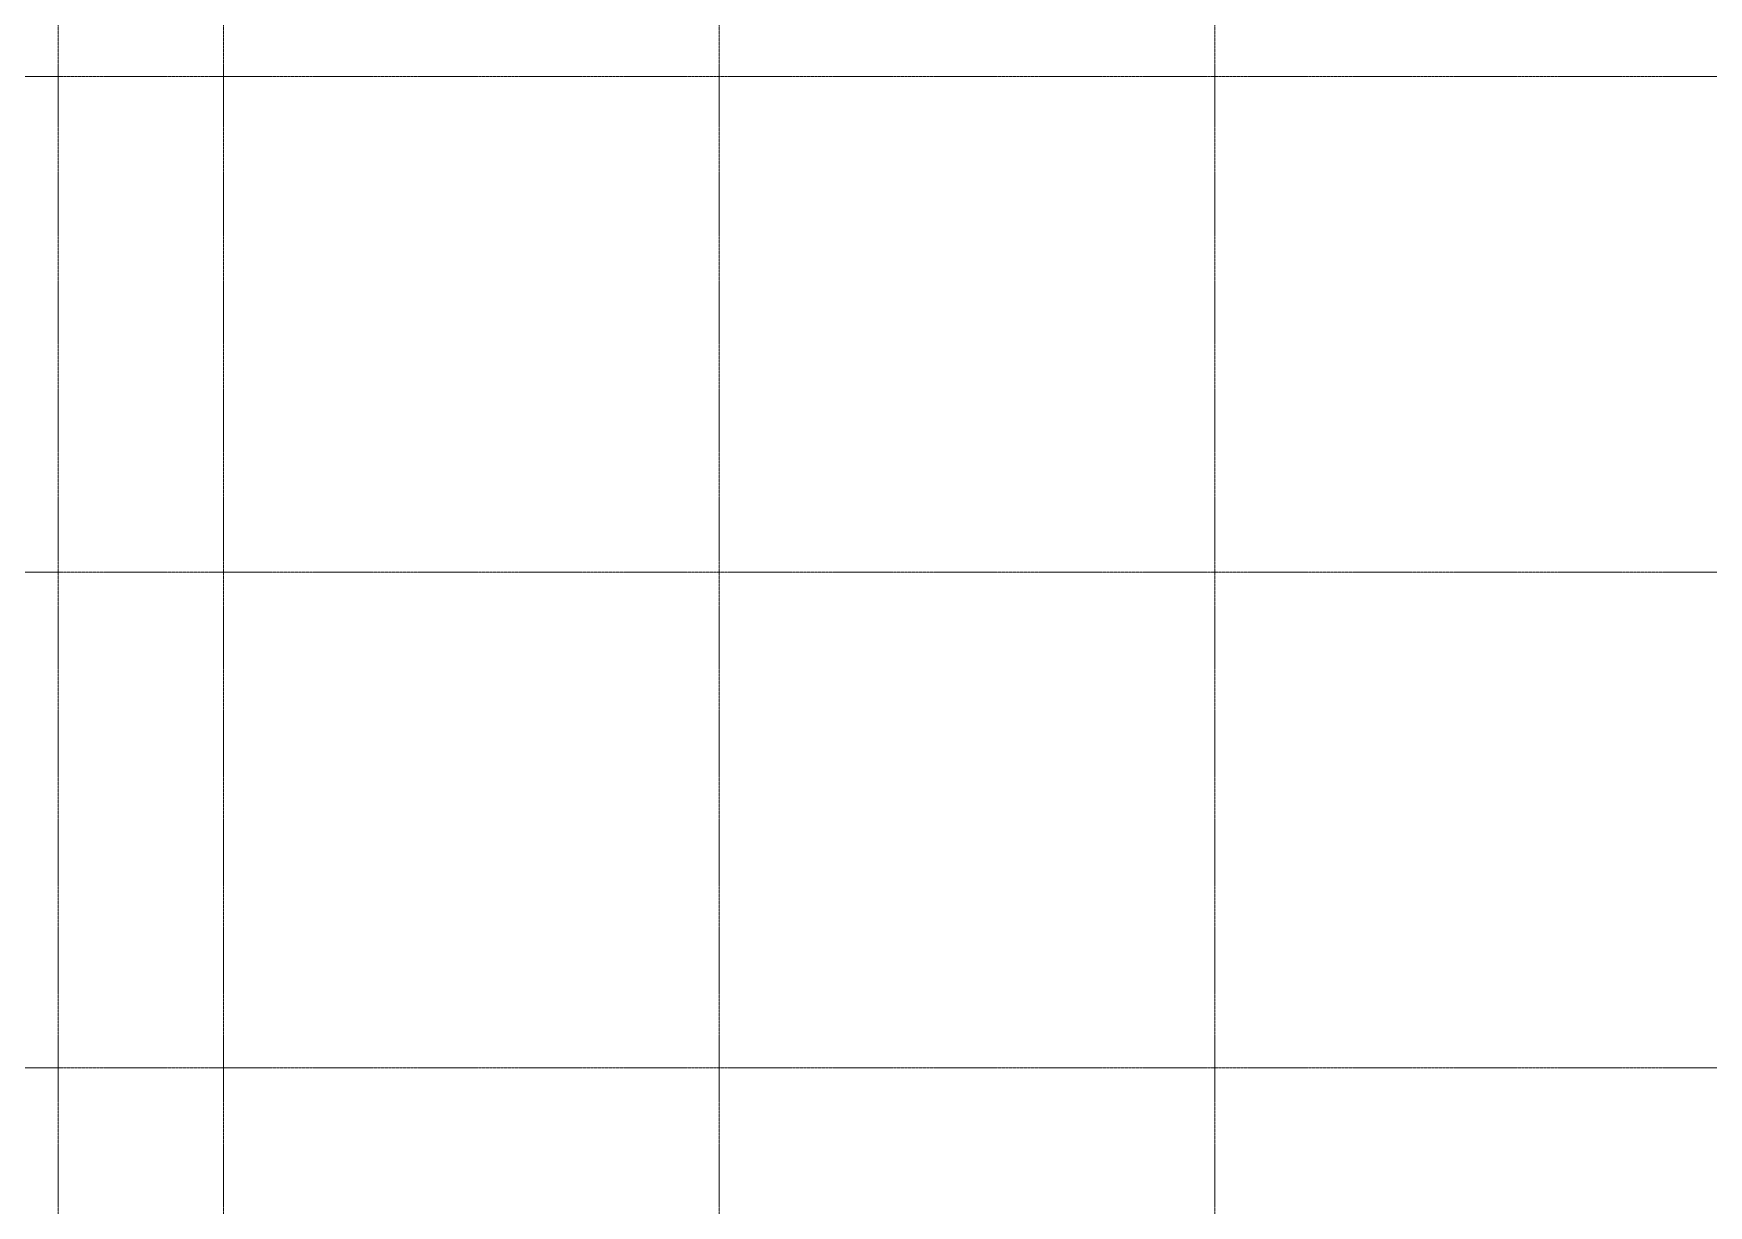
# Model space of a CAD drawing. Header units: millimetres. Extents: x -4730 to 98194, y -4296 to 93388.
# Drawn here: x 57702 to 77975, y 52834 to 67020 of the extents above; entities that cross this region are included whole.
import ezdxf

# ---------------------------------------------------------------- set-up
doc = ezdxf.new("R2010")
doc.units = ezdxf.units.MM
doc.linetypes.add('Линия сетки', pattern=[22.225, 12.7, -3.175, 3.175, -3.175])
doc.layers.add('Оси', color=7, linetype='Continuous', lineweight=9)

msp = doc.modelspace()

# ---------------------------------------------------------------- linework, layer by layer
at = {"layer": 'Оси', "linetype": 'Линия сетки'}
for p, q in [((58000, 93388.3703), (58000, -3096.3487)), ((60000, 93388.3703), (60000, -3096.3487)), ((66000, 93388.3703), (66000, -3096.3487)), ((72000, 93388.3703), (72000, -3096.3487)), ((98194.2682, 66500), (-3530.0173, 66500)), ((98194.2682, 60500), (-3530.0173, 60500)), ((98194.2682, 54500), (-3530.0173, 54500))]:
    msp.add_line(p, q, dxfattribs=at)

doc.saveas('drawing.dxf')
